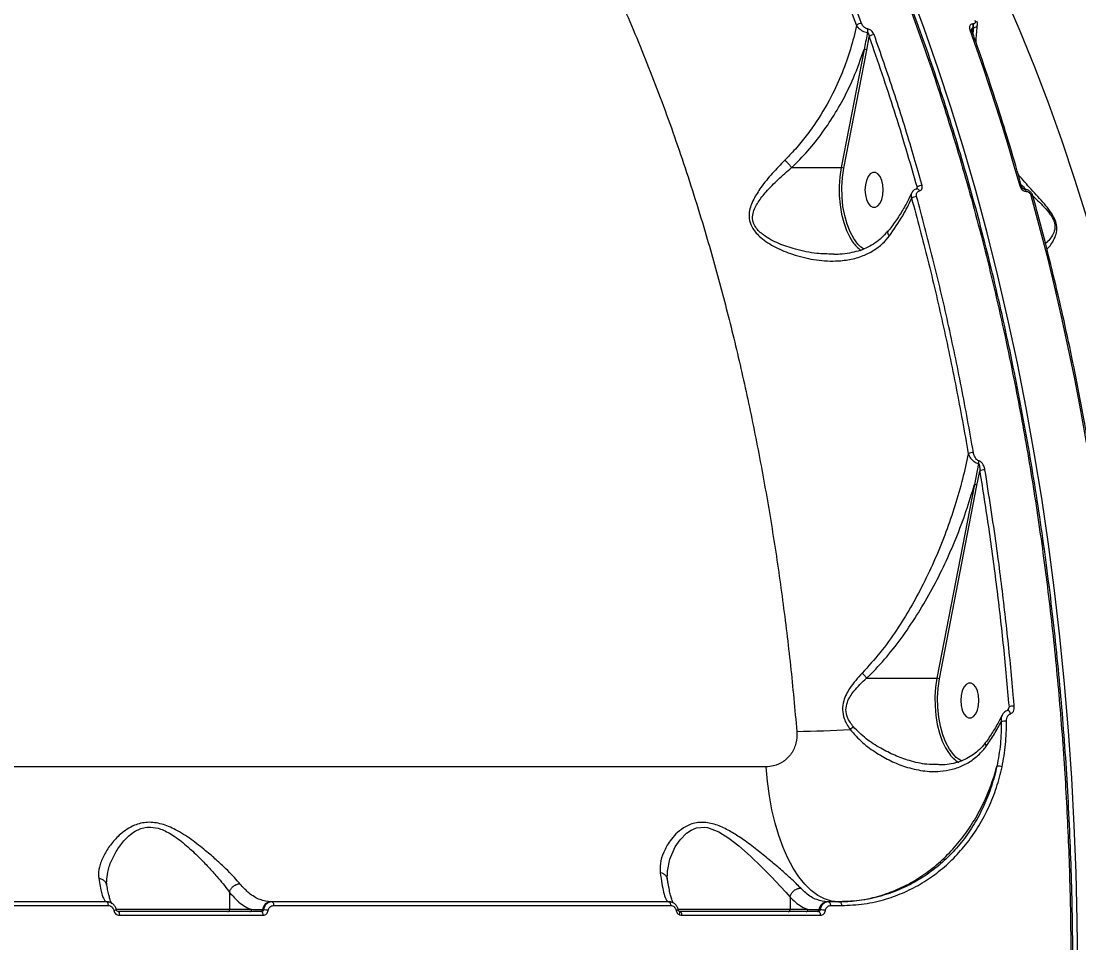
# Model space of a CAD drawing. Header units: millimetres. Extents: x -5238 to 5144, y -3542 to 5092.
# Drawn here: x 892 to 1162.4, y 198.4 to 434.1 of the extents above; entities that cross this region are included whole.
import ezdxf

# ---------------------------------------------------------------- set-up
doc = ezdxf.new("R2010")
doc.units = ezdxf.units.MM
for name, color, linetype in [('DIKOM_ОБЪЕКТ', 7, 'Continuous'), ('DIKOM_РАЗМЕР_ЗОНА', 7, 'Continuous'), ('DIKOM_РАЗМЕР_ОБЪЕКТА', 7, 'Continuous')]:
    doc.layers.add(name, color=color, linetype=linetype)
doc.styles.add('style1', font='arial.ttf', dxfattribs={"width": 0.8})
doc.dimstyles.new('1-50', dxfattribs={"dimtxt": 300, "dimasz": 200, "dimexe": 100, "dimexo": 0, "dimgap": 100, "dimtad": 1, "dimtxsty": 'style1', "dimcen": 200, "dimclrd": 7, "dimclre": 7, "dimclrt": 7, "dimadec": 1, "dimazin": 2, "dimtfac": 1, "dimtmove": 0, "dimatfit": 2, "dimfxl": 0, "dimlwd": 25, "dimlwe": 18, "dimarcsym": 0})

# ---------------------------------------------------------------- blocks, each defined once
blk = doc.blocks.new('*D0')
at = {"layer": 'Defpoints', "color": 0, "transparency": 16777216}
for p in [(2469.51, 3229.24), (-4251.52, -643.28), (-419.57, -643.28)]:
    blk.add_point(p, dxfattribs=at)
at = {"layer": 'DIKOM_РАЗМЕР_ОБЪЕКТА', "color": 7, "lineweight": 18, "transparency": 16777216}
for p, q in [((2469.51, 3229.24), (-4351.52, 3229.24)), ((-419.57, -643.28), (-4351.52, -643.28))]:
    blk.add_line(p, q, dxfattribs=at)
at = {"layer": 'DIKOM_РАЗМЕР_ОБЪЕКТА', "color": 7, "lineweight": 25, "transparency": 16777216}
blk.add_line((-4251.52, 3029.24), (-4251.52, -443.28), dxfattribs=at)
at = {"layer": 'DIKOM_РАЗМЕР_ОБЪЕКТА', "color": 7, "transparency": 16777216}
for points in [[(-4284.86, 3029.24), (-4218.19, 3029.24), (-4251.52, 3229.24)], [(-4284.86, -443.28), (-4218.19, -443.28), (-4251.52, -643.28)]]:
    blk.add_solid(points, dxfattribs=at)
at = {"layer": 'DIKOM_РАЗМЕР_ОБЪЕКТА', "color": 7, "transparency": 16777216, "insert": (-4504.8, 1292.98), "char_height": 300, "attachment_point": 5, "rotation": 90, "style": 'style1'}
blk.add_mtext('3900', dxfattribs=at)
blk = doc.blocks.new('*D1')
at = {"layer": 'Defpoints', "color": 0, "transparency": 16777216}
for p in [(-4787.63, 5091.56), (3144.22, 5091.56), (-2554.16, -2403.28)]:
    blk.add_point(p, dxfattribs=at)
at = {"layer": 'DIKOM_РАЗМЕР_ЗОНА', "color": 7, "lineweight": 18, "transparency": 16777216}
for p, q in [((3144.22, 5091.56), (-4887.63, 5091.56)), ((-2554.16, -2403.28), (-4887.63, -2403.28))]:
    blk.add_line(p, q, dxfattribs=at)
at = {"layer": 'DIKOM_РАЗМЕР_ЗОНА', "color": 7, "lineweight": 25, "transparency": 16777216}
blk.add_line((-4787.63, -2203.28), (-4787.63, 4891.56), dxfattribs=at)
at = {"layer": 'DIKOM_РАЗМЕР_ЗОНА', "color": 7, "transparency": 16777216}
for points in [[(-4820.97, 4891.56), (-4754.3, 4891.56), (-4787.63, 5091.56)], [(-4820.97, -2203.28), (-4754.3, -2203.28), (-4787.63, -2403.28)]]:
    blk.add_solid(points, dxfattribs=at)
at = {"layer": 'DIKOM_РАЗМЕР_ЗОНА', "color": 7, "transparency": 16777216, "insert": (-5040.81, 1344.14), "char_height": 300, "attachment_point": 5, "rotation": 90, "style": 'style1'}
blk.add_mtext('7500', dxfattribs=at)
blk = doc.blocks.new('*D2')
at = {"layer": 'Defpoints', "color": 0, "transparency": 16777216}
for p in [(5144.22, 2720.02), (-4054.16, -903.28), (5144.22, -3441.88)]:
    blk.add_point(p, dxfattribs=at)
at = {"layer": 'DIKOM_РАЗМЕР_ЗОНА', "color": 7, "lineweight": 18, "transparency": 16777216}
for p, q in [((5144.22, 2720.02), (5144.22, -3541.88)), ((-4054.16, -903.28), (-4054.16, -3541.88))]:
    blk.add_line(p, q, dxfattribs=at)
at = {"layer": 'DIKOM_РАЗМЕР_ЗОНА', "color": 7, "lineweight": 25, "transparency": 16777216}
blk.add_line((-3854.16, -3441.88), (4944.22, -3441.88), dxfattribs=at)
at = {"layer": 'DIKOM_РАЗМЕР_ЗОНА', "color": 7, "transparency": 16777216}
for points in [[(-3854.16, -3408.54), (-3854.16, -3475.21), (-4054.16, -3441.88)], [(4944.22, -3408.54), (4944.22, -3475.21), (5144.22, -3441.88)]]:
    blk.add_solid(points, dxfattribs=at)
at = {"layer": 'DIKOM_РАЗМЕР_ЗОНА', "color": 7, "transparency": 16777216, "insert": (545.03, -3188.7), "char_height": 300, "attachment_point": 5, "style": 'style1'}
blk.add_mtext('9200', dxfattribs=at)
blk = doc.blocks.new('*D3')
at = {"layer": 'Defpoints', "color": 0, "transparency": 16777216}
for p in [(3889.93, 2956), (-2405.68, -161.05), (3889.93, -2949.28)]:
    blk.add_point(p, dxfattribs=at)
at = {"layer": 'DIKOM_РАЗМЕР_ОБЪЕКТА', "color": 7, "lineweight": 18, "transparency": 16777216}
for p, q in [((3889.93, 2956), (3889.93, -3049.28)), ((-2405.68, -161.05), (-2405.68, -3049.28))]:
    blk.add_line(p, q, dxfattribs=at)
at = {"layer": 'DIKOM_РАЗМЕР_ОБЪЕКТА', "color": 7, "lineweight": 25, "transparency": 16777216}
blk.add_line((-2205.68, -2949.28), (3689.93, -2949.28), dxfattribs=at)
at = {"layer": 'DIKOM_РАЗМЕР_ОБЪЕКТА', "color": 7, "transparency": 16777216}
for points in [[(-2205.68, -2915.95), (-2205.68, -2982.61), (-2405.68, -2949.28)], [(3689.93, -2915.95), (3689.93, -2982.61), (3889.93, -2949.28)]]:
    blk.add_solid(points, dxfattribs=at)
at = {"layer": 'DIKOM_РАЗМЕР_ОБЪЕКТА', "color": 7, "transparency": 16777216, "insert": (742.13, -2696.01), "char_height": 300, "attachment_point": 5, "style": 'style1'}
blk.add_mtext('6300', dxfattribs=at)

msp = doc.modelspace()

# ---------------------------------------------------------------- linework, layer by layer
at = {"layer": 'DIKOM_ОБЪЕКТ', "color": 7, "linetype": 'Continuous', "lineweight": 15}
for p, q in [((1135.371, 433.355), (1135.282, 433.355)), ((1108.156, 426.698), (1108.795, 430.058)), ((1135.155, 431.349), (1135.349, 432.455)), ((1135.438, 432.455), (1135.32, 430.884)), ((1135.349, 432.455), (1135.438, 432.455)), ((1107.486, 426.874), (1101.643, 396.656)), ((1102.313, 396.483), (1108.156, 426.698)), ((1088.99, 396.656), (1101.643, 396.656)), ((1121.025, 391.622), (1120.803, 391.104)), ((1148.532, 391.078), (1148.504, 391.078)), ((1148.957, 390.554), (1148.985, 390.554)), ((1099.764, 374.525), (1099.49, 374.536)), ((1136.77, 320.992), (1135.681, 315.588)), ((1136.35, 315.412), (1137.05, 319.072)), ((1135.681, 315.588), (1126.114, 266.115)), ((1126.784, 265.939), (1136.35, 315.412)), ((1108.162, 266.115), (1126.114, 266.115)), ((1144.536, 258.823), (1144.083, 257.767)), ((1082.465, 243.45), (603.807, 243.45)), ((1126.662, 243.999), (1126.439, 244.006)), ((913.883, 213.965), (913.902, 214.129)), ((1057.251, 214.732), (1057.161, 215.601)), ((945.291, 211.353), (945.291, 206.948)), ((913.95, 208.948), (807.446, 208.948)), ((956.217, 208.948), (955.938, 208.948)), ((1057.597, 208.948), (956.217, 208.948)), ((1088.576, 210.144), (1088.576, 206.948)), ((1098.435, 208.948), (1098.156, 208.948)), ((1101.267, 208.948), (1098.435, 208.948)), ((807.669, 207.989), (914.261, 207.989)), ((945.291, 206.948), (916.26, 206.948)), ((916.373, 206.865), (916.379, 206.864)), ((953.471, 206.448), (916.834, 206.448)), ((917.147, 205.483), (953.814, 205.483)), ((950.923, 206.948), (945.291, 206.948)), ((953.951, 206.865), (953.703, 206.865)), ((956.563, 207.989), (1058.026, 207.989)), ((1088.576, 206.948), (1059.849, 206.948)), ((1059.998, 206.865), (1060.004, 206.862)), ((1095.849, 206.448), (1060.438, 206.448)), ((1060.87, 205.483), (1096.31, 205.483)), ((1093.147, 206.948), (1088.576, 206.948)), ((1096.249, 206.865), (1095.921, 206.865)), ((1098.898, 207.989), (1101.732, 207.989))]:
    msp.add_line(p, q, dxfattribs=at)
at = {"layer": 'DIKOM_ОБЪЕКТ', "color": 7, "linetype": 'Continuous', "lineweight": 15, "flags": 128}
for points in [[(1164.476, 383.618), (1161.371, 393.588), (1158.11, 403.369), (1154.698, 412.953), (1151.136, 422.331), (1147.429, 431.493), (1143.579, 440.432), (1139.591, 449.138), (1135.468, 457.604), (1131.214, 465.822), (1126.833, 473.784), (1122.329, 481.484), (1117.706, 488.913), (1112.968, 496.064), (1108.12, 502.932), (1103.167, 509.51), (1098.113, 515.791), (1092.962, 521.77), (1088.408, 526.72)], [(1162.089, 191.95), (1161.983, 204.138), (1161.695, 216.314), (1161.225, 228.469), (1160.574, 240.592), (1159.741, 252.673), (1158.729, 264.703), (1157.537, 276.67), (1156.166, 288.565), (1154.619, 300.378), (1152.895, 312.099), (1150.997, 323.717), (1148.927, 335.224), (1146.685, 346.61), (1144.274, 357.864), (1141.695, 368.978), (1138.952, 379.941), (1136.046, 390.746), (1132.98, 401.382), (1129.756, 411.841), (1126.377, 422.114), (1122.846, 432.192), (1119.166, 442.067)], [(1134.548, 431.833), (1136.263, 427.005), (1137.944, 422.13), (1139.589, 417.211), (1141.199, 412.247), (1142.772, 407.24), (1144.31, 402.191), (1145.811, 397.1), (1147.276, 391.97)], [(1101.643, 396.656), (1101.298, 394.32), (1101.133, 391.911), (1101.152, 389.481), (1101.355, 387.083), (1101.737, 384.769), (1102.29, 382.589), (1103.002, 380.59), (1103.857, 378.816), (1104.576, 377.663)], [(1106.601, 376.413), (1105.924, 377.092), (1104.868, 378.5), (1103.937, 380.208), (1103.154, 382.175), (1102.537, 384.355), (1102.101, 386.693), (1101.858, 389.135), (1101.812, 391.62), (1101.965, 394.089), (1102.313, 396.483)], [(1112.363, 390.948), (1112.269, 392.216), (1111.995, 393.381), (1111.563, 394.349), (1111.008, 395.041), (1110.375, 395.402), (1109.715, 395.402), (1109.082, 395.041), (1108.528, 394.349), (1108.096, 393.381), (1107.821, 392.216), (1107.728, 390.948), (1107.821, 389.68), (1108.096, 388.515), (1108.528, 387.547), (1109.082, 386.855), (1109.715, 386.494), (1110.375, 386.494), (1111.008, 386.855), (1111.563, 387.547), (1111.995, 388.515), (1112.269, 389.68), (1112.363, 390.948)], [(1150.135, 389.581), (1152.195, 381.943), (1154.174, 374.223), (1156.071, 366.427), (1157.885, 358.557), (1159.615, 350.616), (1161.261, 342.607), (1162.822, 334.535), (1164.297, 326.403)], [(1150.646, 389.375), (1150.641, 389.389), (1150.598, 389.455), (1150.522, 389.509), (1150.417, 389.548), (1150.287, 389.573), (1150.135, 389.581)], [(1107.395, 375.798), (1107.08, 376.02), (1106.601, 376.413)], [(1126.114, 266.115), (1125.769, 263.779), (1125.604, 261.37), (1125.623, 258.94), (1125.826, 256.542), (1126.208, 254.228), (1126.761, 252.048), (1127.473, 250.049), (1128.328, 248.275), (1129.055, 247.112)], [(1131.072, 245.872), (1130.396, 246.551), (1129.34, 247.958), (1128.409, 249.666), (1127.625, 251.633), (1127.008, 253.812), (1126.573, 256.15), (1126.329, 258.592), (1126.283, 261.077), (1126.436, 263.546), (1126.784, 265.939)], [(1136.834, 260.407), (1136.74, 261.675), (1136.466, 262.84), (1136.034, 263.808), (1135.479, 264.501), (1134.846, 264.862), (1134.186, 264.862), (1133.553, 264.501), (1132.998, 263.808), (1132.567, 262.84), (1132.292, 261.675), (1132.199, 260.407), (1132.292, 259.14), (1132.567, 257.974), (1132.998, 257.007), (1133.553, 256.314), (1134.186, 255.953), (1134.846, 255.953), (1135.479, 256.314), (1136.034, 257.007), (1136.466, 257.974), (1136.74, 259.14), (1136.834, 260.407)], [(1100.926, 208.948), (1099.149, 209.13), (1097.387, 209.676), (1095.658, 210.579), (1093.976, 211.833), (1092.359, 213.425), (1090.819, 215.341), (1089.371, 217.563), (1088.029, 220.071), (1086.804, 222.843), (1085.708, 225.853), (1084.751, 229.073), (1083.942, 232.475), (1083.287, 236.027), (1082.793, 239.696), (1082.465, 243.45)], [(1132.443, 244.922), (1131.551, 245.479), (1131.072, 245.872)], [(1057.224, 215.593), (1057.211, 216.813), (1057.85, 219.854), (1059.214, 222.976), (1060.461, 224.827), (1062.108, 226.497), (1063.265, 227.267), (1064.63, 227.817), (1066.817, 228.002), (1067.458, 227.915), (1070.362, 226.871), (1072.959, 225.252), (1075.459, 223.287), (1078.442, 220.614), (1081.292, 217.856), (1083.827, 215.294), (1086.165, 212.849), (1087.461, 211.437), (1088.576, 210.151), (1088.576, 210.15), (1088.576, 210.15)], [(913.95, 208.948), (914.009, 208.93), (914.066, 208.876), (914.119, 208.788), (914.165, 208.669), (914.204, 208.525), (914.234, 208.359), (914.253, 208.178), (914.261, 207.989)], [(956.217, 208.948), (956.283, 208.93), (956.346, 208.876), (956.405, 208.788), (956.457, 208.669), (956.5, 208.525), (956.533, 208.359), (956.554, 208.178), (956.563, 207.989)], [(1057.597, 208.948), (1057.679, 208.93), (1057.757, 208.876), (1057.83, 208.788), (1057.895, 208.669), (1057.948, 208.525), (1057.989, 208.359), (1058.015, 208.178), (1058.026, 207.989)], [(1098.435, 208.948), (1098.523, 208.93), (1098.608, 208.876), (1098.686, 208.788), (1098.756, 208.669), (1098.813, 208.525), (1098.857, 208.359), (1098.886, 208.178), (1098.898, 207.989)], [(1101.267, 208.948), (1101.355, 208.93), (1101.441, 208.876), (1101.52, 208.788), (1101.59, 208.669), (1101.648, 208.525), (1101.692, 208.359), (1101.72, 208.178), (1101.732, 207.989)], [(916.834, 206.448), (916.894, 206.43), (916.952, 206.375), (917.005, 206.287), (917.052, 206.167), (917.091, 206.022), (917.121, 205.855), (917.14, 205.673), (917.147, 205.483)], [(953.471, 206.448), (953.536, 206.43), (953.599, 206.375), (953.658, 206.287), (953.709, 206.167), (953.752, 206.022), (953.785, 205.855), (953.806, 205.673), (953.814, 205.483)], [(1060.228, 206.508), (1060.281, 206.472), (1060.318, 206.411), (1060.339, 206.326), (1060.342, 206.221), (1060.328, 206.099), (1060.297, 205.962), (1060.249, 205.815), (1060.187, 205.663)], [(1060.438, 206.448), (1060.521, 206.43), (1060.6, 206.375), (1060.674, 206.287), (1060.738, 206.167), (1060.792, 206.022), (1060.833, 205.855), (1060.859, 205.673), (1060.87, 205.483)], [(1095.849, 206.448), (1095.937, 206.43), (1096.022, 206.375), (1096.1, 206.287), (1096.17, 206.167), (1096.227, 206.022), (1096.271, 205.855), (1096.299, 205.673), (1096.31, 205.483)]]:
    msp.add_lwpolyline(points, dxfattribs=at)
at = {"layer": 'DIKOM_ОБЪЕКТ', "color": 7, "linetype": 'Continuous', "lineweight": 15}
for centre, radius, start, end in [((1106.846, 431.777), 1.743, 90.82784, 136.85443), ((1133.569, 432.775), 1.809, 349.81545, 18.69622), ((1133.656, 432.775), 1.81, 349.82732, 18.68435), ((1106.306, 431.761), 2.139, 344.44434, 9.19848), ((1110.08, 428.896), 1.733, 90.47128, 137.88475), ((1134.628, 431.319), 0.52, 32.52465, 98.87049), ((1107.501, 425.564), 1.311, 59.98265, 90.61458), ((1101.657, 395.325), 1.33, 60.45324, 90.61264), ((1122.324, 390.101), 2, 89.96299, 130.48892), ((1120.967, 390.497), 0.691, 15.5979, 87.75699), ((1147.369, 391.468), 0.511, 35.13517, 100.47309), ((1148.367, 390.501), 0.593, 5.12671, 76.92271), ((1148.392, 390.499), 0.596, 5.22794, 76.28588), ((1120.935, 387.169), 2.064, 90.24468, 128.60829), ((1112.185, 382.841), 9.204, 214.23523, 233.57286), ((1135.437, 320.848), 2.952, 89.80475, 116.17497), ((1134.697, 321.689), 2.187, 341.39753, 358.85764), ((1138.363, 316.405), 2.972, 89.5314, 116.22165), ((1135.695, 314.278), 1.311, 59.97772, 90.60746), ((1126.128, 264.805), 1.31, 59.97792, 90.6168), ((1143.947, 256.909), 0.995, 6.2795, 69.58688), ((1145.856, 253.53), 5.455, 89.62887, 104.00043), ((1143.478, 250.496), 4.606, 84.78124, 101.47387), ((1087.702, 498.316), 245.827, 270.60698, 273.77814), ((1132.993, 215.538), 47.45, 126.51603, 127.81536), ((1136.046, 251.745), 8.387, 213.52685, 238.74711), ((1141.717, 240.681), 2.964, 69.21858, 95.05895), ((956.033, 206.605), 2.345, 92.32861, 173.6347), ((1098.252, 206.605), 2.345, 92.3285, 173.63405), ((914.406, 215.383), 8.744, 278.53827, 283.03638), ((944.813, 206.926), 0.478, 272.93668, 2.65718), ((950.445, 206.926), 0.478, 272.93876, 2.6551), ((953.236, 206.917), 0.469, 272.33565, 353.63333), ((953.836, 199.752), 7.113, 79.02777, 89.07276), ((1059.112, 209.503), 2.788, 276.92486, 288.65924), ((1088.098, 206.926), 0.479, 272.94591, 2.6442), ((1092.669, 206.926), 0.478, 272.9313, 2.65882), ((1095.455, 206.917), 0.469, 272.33192, 353.63706), ((1096.347, 200.706), 6.16, 78.21304, 90.91342)]:
    msp.add_arc(centre, radius, start, end, dxfattribs=at)
for points, knots in [([(992.374, 600.199), (993.525, 599.726), (998.587, 597.647), (1007.406, 592.695), (1018.891, 585.271), (1030.237, 576.419), (1041.415, 566.26), (1052.174, 554.984), (1062.488, 542.665), (1072.341, 529.388), (1081.893, 514.935), (1091.096, 499.308), (1099.91, 482.533), (1108.14, 464.979), (1115.773, 446.726), (1122.807, 427.865), (1129.356, 408.088), (1135.377, 387.427), (1140.834, 365.934), (1145.405, 345.005), (1149.184, 324.798), (1152.271, 305.428), (1154.883, 285.723), (1157.005, 265.732), (1158.617, 245.671), (1159.713, 225.64), (1160.276, 207.772), (1160.346, 196.529), (1160.374, 191.95)], [0, 0, 0, 0, 0.0121465, 0.0534323, 0.0946866, 0.1371394, 0.1796263, 0.2220791, 0.2633332, 0.3046195, 0.3458737, 0.3883263, 0.4308134, 0.4732662, 0.5145203, 0.5558063, 0.5970606, 0.6395131, 0.6820003, 0.7244527, 0.7603585, 0.7963063, 0.8322538, 0.8685423, 0.9048306, 0.9401997, 0.9756491, 1, 1, 1, 1]), ([(1160.843, 191.949), (1160.845, 193.548), (1160.853, 199.022), (1160.695, 208.369), (1160.375, 219.962), (1159.883, 231.497), (1159.235, 242.954), (1158.426, 254.331), (1157.458, 265.634), (1156.331, 276.866), (1155.044, 288.033), (1153.598, 299.135), (1151.992, 310.177), (1150.225, 321.161), (1148.296, 332.092), (1146.206, 342.959), (1143.964, 353.727), (1141.577, 364.351), (1139.05, 374.801), (1136.387, 385.074), (1133.586, 395.173), (1130.647, 405.102), (1127.569, 414.866), (1124.351, 424.466), (1120.993, 433.906), (1117.492, 443.188), (1113.849, 452.314), (1110.062, 461.282), (1106.143, 470.071), (1102.106, 478.643), (1097.964, 486.966), (1093.724, 495.032), (1089.384, 502.844), (1084.942, 510.407), (1080.398, 517.723), (1075.749, 524.796), (1070.995, 531.625), (1066.134, 538.214), (1061.164, 544.563), (1056.085, 550.674), (1050.906, 556.535), (1045.646, 562.123), (1040.325, 567.415), (1034.954, 572.4), (1029.531, 577.081), (1024.056, 581.461), (1018.526, 585.54), (1012.94, 589.321), (1007.297, 592.809), (1001.594, 595.985), (996.719, 598.471), (993.73, 599.778), (992.677, 600.239)], [0, 0, 0, 0, 0.0085099, 0.0291338, 0.0497642, 0.0702963, 0.0907336, 0.1110995, 0.1314172, 0.1517099, 0.1720008, 0.1923087, 0.2126533, 0.233058, 0.2535458, 0.2741398, 0.2947801, 0.3153493, 0.3358166, 0.3562055, 0.3765394, 0.3968417, 0.4171353, 0.4374411, 0.4577771, 0.4781661, 0.4986315, 0.5191961, 0.5398441, 0.5604625, 0.5809656, 0.6013833, 0.6217389, 0.6420557, 0.6623568, 0.6826646, 0.7029954, 0.7233719, 0.7438165, 0.7643523, 0.7849909, 0.8056262, 0.8261609, 0.8466008, 0.8669687, 0.8872873, 0.9075794, 0.9278672, 0.9481697, 0.968506, 0.9888984, 1, 1, 1, 1]), ([(894.042, 572.849), (896.557, 572.837), (902.778, 572.807), (912.683, 571.464), (923.714, 568.928), (934.754, 565.149), (945.764, 560.135), (956.706, 553.86), (967.326, 546.475), (977.596, 538.033), (987.495, 528.614), (997.2, 518.052), (1006.666, 506.335), (1015.854, 493.477), (1024.555, 479.772), (1032.751, 465.29), (1040.437, 450.116), (1047.745, 433.99), (1054.633, 416.929), (1061.065, 398.969), (1066.517, 381.721), (1071.101, 365.4), (1074.947, 350.127), (1078.446, 334.497), (1081.583, 318.563), (1084.346, 302.401), (1086.728, 285.997), (1088.762, 269.367), (1089.792, 258.124), (1090.307, 252.503)], [0, 0, 0, 0, 0.0268357, 0.0663909, 0.1059769, 0.1455322, 0.1862428, 0.2269868, 0.2676973, 0.3071216, 0.3465766, 0.386001, 0.4265757, 0.4671837, 0.5077583, 0.5470892, 0.5864504, 0.6257814, 0.6662584, 0.7067684, 0.7472455, 0.7786621, 0.810079, 0.8417464, 0.8734139, 0.9049336, 0.9364535, 0.9682268, 1, 1, 1, 1]), ([(1106.821, 433.52), (1104.582, 439.473), (1100.102, 451.378), (1092.747, 468.384), (1084.972, 484.784), (1079.397, 495.039), (1076.61, 500.167)], [0, 0, 0, 0, 0.2485942, 0.4971902, 0.7485949, 1, 1, 1, 1]), ([(1075.432, 499.467), (1078.182, 494.409), (1083.683, 484.292), (1091.419, 468.005), (1098.793, 450.986), (1103.314, 438.975), (1105.575, 432.969)], [0, 0, 0, 0, 0.2485943, 0.4971901, 0.7485959, 1, 1, 1, 1]), ([(1105.575, 432.969), (1105.093, 430.947), (1104.124, 426.88), (1101.922, 420.778), (1098.899, 414.197), (1095.513, 408.527), (1092.077, 403.875), (1089.578, 400.918), (1087.901, 399.216), (1087.242, 398.547)], [0, 0, 0, 0, 0.1610251, 0.3238572, 0.4936606, 0.7083251, 0.8185391, 0.9287378, 1, 1, 1, 1]), ([(1105.575, 432.969), (1105.658, 432.84), (1105.868, 432.518), (1106.36, 432.049), (1107.002, 431.626), (1107.687, 431.317), (1108.138, 431.231), (1108.366, 431.187)], [0, 0, 0, 0, 0.1576397, 0.3931827, 0.5991465, 0.7967278, 1, 1, 1, 1]), ([(1108.417, 432.103), (1108.28, 432.134), (1108.007, 432.197), (1107.608, 432.442), (1107.243, 432.779), (1106.974, 433.156), (1106.865, 433.415), (1106.821, 433.52)], [0, 0, 0, 0, 0.192065, 0.3836049, 0.590224, 0.8340724, 1, 1, 1, 1]), ([(1135.282, 433.355), (1135.223, 433.352), (1135.019, 433.341), (1134.73, 433.206), (1134.493, 432.893), (1134.392, 432.425), (1134.493, 432.043), (1134.548, 431.833)], [0, 0, 0, 0, 0.079625, 0.2757535, 0.4708159, 0.71053, 1, 1, 1, 1]), ([(1135.838, 434.321), (1135.875, 434.182), (1135.941, 433.936), (1135.873, 433.639), (1135.723, 433.447), (1135.539, 433.363), (1135.41, 433.357), (1135.371, 433.355)], [0, 0, 0, 0, 0.3025862, 0.5347154, 0.7255301, 0.9170963, 1, 1, 1, 1]), ([(1135.438, 432.455), (1135.516, 432.461), (1135.775, 432.479), (1136.127, 432.603), (1136.412, 432.84), (1136.445, 433.053), (1136.46, 433.153)], [0, 0, 0, 0, 0.134669, 0.4434557, 0.7393871, 1, 1, 1, 1]), ([(1136.126, 428.612), (1136.131, 428.872), (1136.159, 430.371), (1136.338, 431.892), (1136.485, 433.15)], [0, 0, 0, 0, 0.1733352, 1, 1, 1, 1]), ([(1136.47, 433.157), (1136.483, 433.309), (1136.511, 433.624), (1136.39, 433.924), (1136.327, 434.079)], [0, 0, 0, 0, 0.4818157, 1, 1, 1, 1]), ([(1108.366, 431.187), (1108.337, 431.039), (1108.052, 429.601), (1107.754, 428.163), (1107.486, 426.874)], [0, 0, 0, 0, 0.1029194, 1, 1, 1, 1]), ([(1108.366, 431.187), (1108.394, 431.174), (1108.442, 431.152), (1108.528, 431.063), (1108.623, 430.904), (1108.716, 430.637), (1108.774, 430.345), (1108.789, 430.142), (1108.795, 430.058)], [0, 0, 0, 0, 0.0789467, 0.1356595, 0.302927, 0.5190397, 0.8023561, 1, 1, 1, 1]), ([(1110.066, 430.629), (1110.021, 430.738), (1109.909, 431.009), (1109.628, 431.402), (1109.248, 431.753), (1108.837, 432.005), (1108.557, 432.07), (1108.417, 432.103)], [0, 0, 0, 0, 0.1655161, 0.4120328, 0.6200632, 0.8097168, 1, 1, 1, 1]), ([(1108.795, 430.058), (1110.963, 423.822), (1115.307, 411.33), (1119.117, 398.197), (1121.025, 391.622)], [0, 0, 0, 0, 0.4992718, 1, 1, 1, 1]), ([(1122.325, 392.101), (1122.16, 392.685), (1121.335, 395.609), (1119, 403.629), (1115.166, 416.006), (1111.767, 425.752), (1110.066, 430.629)], [0, 0, 0, 0, 0.0441429, 0.2207213, 0.610016, 1, 1, 1, 1]), ([(1135.071, 431.597), (1135.063, 431.617), (1135.02, 431.719), (1135.011, 431.851), (1135.015, 431.878), (1135.017, 431.889)], [0, 0, 0, 0, 0.124677, 0.6626565, 1, 1, 1, 1]), ([(1135.023, 431.891), (1135.033, 431.961), (1135.057, 432.115), (1135.129, 432.288), (1135.215, 432.398), (1135.281, 432.447), (1135.329, 432.453), (1135.349, 432.455)], [0, 0, 0, 0, 0.2910985, 0.6340384, 0.7758552, 0.9058467, 1, 1, 1, 1]), ([(1147.786, 391.762), (1147.284, 393.532), (1145.827, 398.667), (1143.308, 407.049), (1140.182, 416.845), (1137.419, 425.013), (1135.679, 429.884), (1135.066, 431.599)], [0, 0, 0, 0, 0.1293232, 0.3750437, 0.6207763, 0.8665137, 1, 1, 1, 1]), ([(1088.99, 396.656), (1089.696, 397.338), (1091.834, 399.409), (1095.122, 403.205), (1098.681, 408.097), (1101.966, 413.56), (1105.058, 419.811), (1106.646, 424.43), (1107.486, 426.874)], [0, 0, 0, 0, 0.0822959, 0.2495065, 0.4172992, 0.5846541, 0.7802066, 1, 1, 1, 1]), ([(1087.242, 398.547), (1086.148, 397.421), (1083.937, 395.148), (1081.246, 391.819), (1079.477, 389.062), (1078.534, 386.927), (1078.06, 385.123), (1078.077, 383.102), (1079.027, 380.804), (1080.794, 378.918), (1082.862, 377.409), (1085.563, 375.873), (1089.466, 374.269), (1094.647, 372.987), (1099.573, 372.617), (1103.828, 373.047), (1107.09, 373.953), (1109.926, 375.367), (1112.198, 377.062), (1113.4, 378.508), (1113.954, 379.174)], [0, 0, 0, 0, 0.0753138, 0.1521191, 0.2131855, 0.2441316, 0.2756854, 0.3129826, 0.3506009, 0.4012235, 0.4378765, 0.4745858, 0.5507913, 0.6403387, 0.7326466, 0.7929995, 0.8549402, 0.9047761, 0.9561045, 1, 1, 1, 1]), ([(1087.242, 398.547), (1087.275, 398.517), (1087.499, 398.308), (1087.935, 397.872), (1088.521, 397.233), (1088.828, 396.85), (1088.982, 396.659)], [0, 0, 0, 0, 0.0545069, 0.3767435, 0.688366, 1, 1, 1, 1]), ([(1099.49, 374.536), (1098.131, 374.55), (1094.936, 374.583), (1090.276, 375.605), (1085.645, 377.107), (1082.547, 378.761), (1080.68, 380.305), (1079.701, 381.431), (1079.222, 382.432), (1078.95, 383.641), (1079.015, 384.9), (1079.593, 386.458), (1080.679, 388.323), (1082.621, 390.73), (1085.511, 393.654), (1087.794, 395.659), (1088.981, 396.658), (1088.982, 396.659)], [0, 0, 0, 0, 0.0980037, 0.2304363, 0.3369398, 0.442753, 0.4767793, 0.5106775, 0.5513573, 0.5592887, 0.6078776, 0.6504683, 0.6932221, 0.7797356, 0.8897949, 0.9998838, 1, 1, 1, 1]), ([(1088.982, 396.659), (1088.983, 396.658), (1088.984, 396.656), (1088.988, 396.656), (1088.99, 396.656), (1088.99, 396.656)], [0, 0, 0, 0, 0.3401863, 0.7913027, 1, 1, 1, 1]), ([(1154.233, 375.771), (1154.344, 375.878), (1154.762, 376.279), (1155.511, 377.315), (1156.307, 378.74), (1156.788, 380.31), (1156.775, 381.975), (1156.208, 383.713), (1155.067, 385.56), (1153.58, 387.406), (1151.349, 389.909), (1149.005, 392.388), (1147.448, 394.224), (1146.898, 394.873)], [0, 0, 0, 0, 0.0374705, 0.140986, 0.2443118, 0.3353914, 0.4002455, 0.466042, 0.5394223, 0.6256219, 0.7141592, 0.8989836, 1, 1, 1, 1]), ([(1121.633, 390.683), (1121.758, 390.724), (1122.025, 390.812), (1122.292, 391.141), (1122.42, 391.589), (1122.357, 391.93), (1122.325, 392.101)], [0, 0, 0, 0, 0.2214118, 0.4744382, 0.7372826, 1, 1, 1, 1]), ([(1147.639, 392.278), (1147.746, 392.17), (1148.155, 391.755), (1148.62, 391.319), (1148.964, 390.996)], [0, 0, 0, 0, 0.2611596, 1, 1, 1, 1]), ([(1119.619, 390.101), (1119.167, 389.163), (1118.247, 387.252), (1116.521, 384.383), (1114.972, 382.059), (1113.92, 380.732), (1113.61, 380.341)], [0, 0, 0, 0, 0.2846529, 0.5801439, 0.8763126, 1, 1, 1, 1]), ([(1119.633, 390.095), (1119.566, 389.909), (1119.425, 389.516), (1119.57, 389.035), (1119.647, 388.782)], [0, 0, 0, 0, 0.4734266, 1, 1, 1, 1]), ([(1121.002, 391.16), (1120.83, 391.123), (1120.397, 391.03), (1119.895, 390.625), (1119.711, 390.233), (1119.638, 390.077)], [0, 0, 0, 0, 0.2855267, 0.7159868, 1, 1, 1, 1]), ([(1120.926, 389.233), (1120.894, 389.408), (1120.831, 389.757), (1120.963, 390.216), (1121.235, 390.553), (1121.507, 390.642), (1121.633, 390.683)], [0, 0, 0, 0, 0.2632575, 0.5266482, 0.7813533, 1, 1, 1, 1]), ([(1121.025, 391.622), (1121.021, 391.528), (1121.015, 391.361), (1120.956, 391.208), (1120.93, 391.14)], [0, 0, 0, 0, 0.5583485, 1, 1, 1, 1]), ([(1147.276, 391.97), (1147.324, 391.835), (1147.427, 391.546), (1147.722, 391.144), (1148.104, 390.816), (1148.533, 390.596), (1148.816, 390.568), (1148.957, 390.554)], [0, 0, 0, 0, 0.1890287, 0.4045283, 0.6068612, 0.8033697, 1, 1, 1, 1]), ([(1148.503, 391.079), (1148.502, 391.078), (1148.496, 391.078), (1148.436, 391.084), (1148.334, 391.119), (1148.201, 391.192), (1148.06, 391.308), (1147.924, 391.466), (1147.826, 391.633), (1147.802, 391.722), (1147.792, 391.759)], [0, 0, 0, 0, 0.0209904, 0.1439834, 0.2597569, 0.3808591, 0.5234368, 0.6829648, 0.8687887, 1, 1, 1, 1]), ([(1150.627, 389.372), (1150.568, 389.555), (1150.429, 389.99), (1149.942, 390.556), (1149.3, 390.949), (1148.801, 391.1), (1148.555, 391.073), (1148.533, 391.07)], [0, 0, 0, 0, 0.2011577, 0.4777527, 0.7367114, 0.9761022, 1, 1, 1, 1]), ([(1148.985, 390.554), (1149.081, 390.544), (1149.273, 390.524), (1149.566, 390.374), (1149.828, 390.15), (1150.032, 389.873), (1150.103, 389.674), (1150.135, 389.581)], [0, 0, 0, 0, 0.1952081, 0.39014, 0.5933066, 0.8111557, 1, 1, 1, 1]), ([(1150.604, 389.431), (1150.908, 389.143), (1151.737, 388.354), (1153.16, 386.956), (1154.653, 385.328), (1155.756, 383.729), (1156.146, 382.658), (1156.312, 381.718), (1156.248, 380.584), (1155.634, 379.232), (1154.776, 378.065), (1154.139, 377.468), (1153.861, 377.207)], [0, 0, 0, 0, 0.072336, 0.1978865, 0.325693, 0.4272654, 0.5016466, 0.516326, 0.6053725, 0.7350982, 0.8839814, 1, 1, 1, 1]), ([(1164.795, 326.253), (1164.455, 328.163), (1163.469, 333.702), (1161.72, 342.79), (1159.498, 353.473), (1157.125, 364.033), (1154.602, 374.462), (1152.421, 382.892), (1151.069, 387.829), (1150.645, 389.375)], [0, 0, 0, 0, 0.0879775, 0.2551305, 0.4222891, 0.5894517, 0.7566165, 0.9237846, 1, 1, 1, 1]), ([(1113.954, 379.174), (1115.152, 380.884), (1117.36, 384.037), (1118.929, 387.293), (1119.647, 388.782)], [0, 0, 0, 0, 0.5425529, 1, 1, 1, 1]), ([(1119.647, 388.782), (1121.052, 383.539), (1123.861, 373.052), (1127.639, 356.859), (1131.118, 340.369), (1133.129, 329.121), (1134.135, 323.497)], [0, 0, 0, 0, 0.2490973, 0.4981948, 0.7490972, 1, 1, 1, 1]), ([(1135.447, 323.8), (1134.446, 329.396), (1132.446, 340.588), (1128.971, 357.079), (1125.18, 373.352), (1122.344, 383.939), (1120.926, 389.233)], [0, 0, 0, 0, 0.2490971, 0.4981932, 0.7490963, 1, 1, 1, 1]), ([(1113.495, 380.447), (1113.354, 380.254), (1112.787, 379.483), (1111.585, 378.338), (1109.897, 377.04), (1108.012, 376.004), (1105.971, 375.26), (1103.707, 374.74), (1101.627, 374.449), (1100.257, 374.443), (1099.752, 374.441)], [0, 0, 0, 0, 0.0455507, 0.1826237, 0.3231761, 0.465106, 0.6059505, 0.7472348, 0.9066686, 1, 1, 1, 1]), ([(1113.954, 379.174), (1113.932, 379.204), (1113.796, 379.394), (1113.604, 379.746), (1113.513, 380.13), (1113.622, 380.267), (1113.666, 380.323)], [0, 0, 0, 0, 0.0590224, 0.3785133, 0.7457804, 1, 1, 1, 1]), ([(1134.135, 323.497), (1133.665, 321.329), (1132.703, 316.884), (1130.778, 310.204), (1128.464, 303.442), (1125.758, 296.736), (1122.728, 290.277), (1119.413, 284.125), (1115.764, 278.272), (1111.71, 272.584), (1108.559, 269.138), (1106.984, 267.416)], [0, 0, 0, 0, 0.1079563, 0.2212637, 0.3345714, 0.4497836, 0.5649864, 0.6720713, 0.7791293, 0.8896206, 1, 1, 1, 1]), ([(1134.135, 323.497), (1134.168, 323.407), (1134.347, 322.929), (1134.812, 322.189), (1135.546, 321.517), (1136.189, 321.136), (1136.572, 321.041), (1136.77, 320.992)], [0, 0, 0, 0, 0.0825336, 0.4350678, 0.677247, 0.8330022, 1, 1, 1, 1]), ([(1136.884, 321.646), (1136.766, 321.686), (1136.531, 321.768), (1136.163, 322.1), (1135.762, 322.689), (1135.54, 323.311), (1135.462, 323.721), (1135.447, 323.8)], [0, 0, 0, 0, 0.1455947, 0.2899668, 0.5320957, 0.9098142, 1, 1, 1, 1]), ([(1136.77, 320.992), (1136.792, 320.974), (1136.834, 320.94), (1136.899, 320.822), (1136.982, 320.565), (1137.055, 320.038), (1137.068, 319.509), (1137.053, 319.146), (1137.05, 319.072)], [0, 0, 0, 0, 0.0461212, 0.090154, 0.2101245, 0.4598211, 0.8891923, 1, 1, 1, 1]), ([(1138.387, 319.377), (1138.371, 319.465), (1138.29, 319.9), (1138.053, 320.56), (1137.631, 321.174), (1137.248, 321.519), (1137.006, 321.604), (1136.884, 321.646)], [0, 0, 0, 0, 0.095098, 0.4719708, 0.7157744, 0.8572423, 1, 1, 1, 1]), ([(1137.05, 319.072), (1137.835, 314.147), (1139.405, 304.296), (1141.402, 289.291), (1143.155, 274.142), (1144.076, 263.93), (1144.536, 258.823)], [0, 0, 0, 0, 0.2493133, 0.4986281, 0.7493145, 1, 1, 1, 1]), ([(1145.892, 258.985), (1145.835, 259.643), (1145.555, 262.932), (1144.767, 271.468), (1143.36, 284.531), (1141.218, 301.426), (1139.4, 312.954), (1138.387, 319.377)], [0, 0, 0, 0, 0.0321668, 0.1608355, 0.418397, 0.6759574, 1, 1, 1, 1]), ([(1108.162, 266.115), (1108.34, 266.287), (1110.134, 268.02), (1113.359, 271.547), (1117.569, 277), (1121.432, 282.806), (1124.987, 288.96), (1128.204, 295.341), (1131.083, 301.957), (1133.627, 308.71), (1134.996, 313.295), (1135.681, 315.588)], [0, 0, 0, 0, 0.012974, 0.1306091, 0.248338, 0.3704478, 0.4925892, 0.6182919, 0.7440046, 0.8720021, 1, 1, 1, 1]), ([(1106.984, 267.416), (1105.875, 266.187), (1104.355, 264.503), (1102.932, 262.021), (1102.196, 260.186), (1101.876, 258.055), (1102.326, 255.464), (1103.324, 253.917), (1103.901, 253.023)], [0, 0, 0, 0, 0.3030727, 0.4152369, 0.5295119, 0.6687542, 0.8085415, 1, 1, 1, 1]), ([(1104.758, 253.673), (1104.177, 254.433), (1103.185, 255.728), (1102.734, 258.023), (1103.117, 259.881), (1103.905, 261.46), (1105.439, 263.618), (1106.987, 265.09), (1108.152, 266.117), (1108.154, 266.118)], [0, 0, 0, 0, 0.188616, 0.3216656, 0.4555461, 0.5691425, 0.6831248, 0.9996812, 1, 1, 1, 1]), ([(1106.984, 267.416), (1107.014, 267.386), (1107.228, 267.17), (1107.66, 266.712), (1107.98, 266.326), (1108.154, 266.118)], [0, 0, 0, 0, 0.0699735, 0.4978412, 1, 1, 1, 1]), ([(1108.154, 266.118), (1108.154, 266.117), (1108.156, 266.116), (1108.159, 266.115), (1108.161, 266.115), (1108.162, 266.115)], [0, 0, 0, 0, 0.3424843, 0.8203405, 1, 1, 1, 1]), ([(1144.223, 257.813), (1144.054, 257.769), (1143.665, 257.67), (1143.176, 257.243), (1142.853, 256.851), (1142.762, 256.589), (1142.75, 256.557)], [0, 0, 0, 0, 0.2568615, 0.5903576, 0.950654, 1, 1, 1, 1]), ([(1143.897, 255.083), (1143.91, 255.332), (1143.936, 255.825), (1144.18, 256.425), (1144.52, 256.855), (1144.801, 256.965), (1144.936, 257.018)], [0, 0, 0, 0, 0.2974754, 0.5890438, 0.8028399, 1, 1, 1, 1]), ([(1144.299, 258.012), (1144.292, 257.992), (1144.269, 257.922), (1144.218, 257.854), (1144.182, 257.823), (1144.188, 257.826), (1144.19, 257.827)], [0, 0, 0, 0, 0.1593859, 0.5514231, 0.8844973, 1, 1, 1, 1]), ([(1144.536, 258.823), (1144.504, 258.656), (1144.45, 258.381), (1144.34, 258.115), (1144.297, 258.012)], [0, 0, 0, 0, 0.6105041, 1, 1, 1, 1]), ([(1144.936, 257.018), (1144.971, 257.028), (1145.123, 257.069), (1145.393, 257.241), (1145.694, 257.645), (1145.901, 258.252), (1145.895, 258.735), (1145.892, 258.985)], [0, 0, 0, 0, 0.0490798, 0.217903, 0.4266678, 0.7022567, 1, 1, 1, 1]), ([(1142.714, 256.575), (1142.556, 256.238), (1141.957, 254.958), (1140.628, 252.745), (1139.397, 250.795), (1138.637, 249.809), (1138.58, 249.735)], [0, 0, 0, 0, 0.1465201, 0.5559861, 0.9665669, 1, 1, 1, 1]), ([(1138.75, 248.78), (1139.456, 249.801), (1140.875, 251.853), (1141.998, 253.955), (1142.561, 255.01)], [0, 0, 0, 0, 0.4978687, 1, 1, 1, 1]), ([(1142.561, 255.01), (1142.536, 253.098), (1142.486, 249.247), (1141.8, 245.514), (1141.455, 243.634)], [0, 0, 0, 0, 0.4964829, 1, 1, 1, 1]), ([(1142.777, 256.548), (1142.688, 256.359), (1142.474, 255.906), (1142.529, 255.34), (1142.561, 255.01)], [0, 0, 0, 0, 0.4163617, 1, 1, 1, 1]), ([(1142.769, 243.452), (1143.116, 245.347), (1143.817, 249.164), (1143.87, 253.101), (1143.897, 255.083)], [0, 0, 0, 0, 0.4964934, 1, 1, 1, 1]), ([(1090.307, 252.503), (1090.296, 251.481), (1090.276, 249.423), (1088.991, 246.694), (1086.961, 244.662), (1084.652, 243.602), (1083.089, 243.494), (1082.465, 243.45)], [0, 0, 0, 0, 0.209909, 0.4228942, 0.6382607, 0.8553552, 1, 1, 1, 1]), ([(1103.901, 253.023), (1104.922, 251.867), (1106.967, 249.551), (1110.616, 246.964), (1114.308, 244.889), (1118.25, 243.307), (1122.491, 242.313), (1126.549, 242.153), (1130.077, 242.74), (1133.07, 243.832), (1135.788, 245.545), (1137.638, 247.309), (1138.53, 248.489), (1138.75, 248.78)], [0, 0, 0, 0, 0.1071384, 0.2145789, 0.3113453, 0.4080908, 0.521752, 0.6352947, 0.7192619, 0.8031771, 0.8878209, 0.9724031, 1, 1, 1, 1]), ([(1126.439, 244.006), (1125.47, 244.006), (1123.032, 244.007), (1119.285, 244.899), (1115.332, 246.314), (1111.615, 248.202), (1107.925, 250.511), (1105.813, 252.62), (1104.758, 253.673)], [0, 0, 0, 0, 0.1257117, 0.316107, 0.479311, 0.6425501, 0.8215658, 1, 1, 1, 1]), ([(1138.57, 249.754), (1138.483, 249.623), (1138.019, 248.926), (1136.983, 247.853), (1135.461, 246.559), (1133.737, 245.513), (1131.84, 244.708), (1129.775, 244.18), (1128.031, 243.924), (1126.963, 243.941), (1126.656, 243.946)], [0, 0, 0, 0, 0.0321429, 0.1721411, 0.3167271, 0.4656247, 0.61755, 0.7736929, 0.9350167, 1, 1, 1, 1]), ([(1138.75, 248.78), (1138.733, 248.808), (1138.666, 248.92), (1138.538, 249.193), (1138.463, 249.52), (1138.576, 249.664), (1138.62, 249.72)], [0, 0, 0, 0, 0.0695844, 0.2768563, 0.714679, 1, 1, 1, 1]), ([(1100.926, 208.948), (1102.51, 209.007), (1105.676, 209.125), (1110.374, 210.067), (1114.969, 211.579), (1119.397, 213.692), (1123.604, 216.366), (1127.523, 219.597), (1131.112, 223.331), (1134.319, 227.52), (1137.088, 232.129), (1139.388, 237.089), (1140.744, 240.993), (1141.341, 243.209), (1141.455, 243.634)], [0, 0, 0, 0, 0.0874428, 0.1748871, 0.263313, 0.3520182, 0.4404465, 0.5297497, 0.6193385, 0.7086415, 0.7985498, 0.8887505, 0.9786592, 1, 1, 1, 1]), ([(1141.455, 243.634), (1141.027, 241.895), (1140.17, 238.411), (1138.196, 233.479), (1135.753, 228.836), (1132.804, 224.574), (1129.423, 220.731), (1125.652, 217.358), (1121.536, 214.517), (1117.141, 212.219), (1112.275, 210.414), (1106.966, 209.191), (1103.167, 209.029), (1101.267, 208.948)], [0, 0, 0, 0, 0.0883731, 0.1770246, 0.2653929, 0.3537674, 0.4424267, 0.5308006, 0.6189455, 0.7073722, 0.7955213, 0.8977596, 1, 1, 1, 1]), ([(1101.732, 207.989), (1103.671, 208.071), (1107.547, 208.237), (1112.964, 209.488), (1117.931, 211.333), (1122.416, 213.683), (1126.618, 216.588), (1130.467, 220.037), (1133.921, 223.966), (1136.934, 228.324), (1139.431, 233.07), (1141.45, 238.113), (1142.33, 241.674), (1142.769, 243.452)], [0, 0, 0, 0, 0.1021837, 0.2043679, 0.2924897, 0.3808915, 0.4690135, 0.5574039, 0.6460764, 0.7344673, 0.8228834, 0.9115803, 1, 1, 1, 1]), ([(947.957, 213.568), (947.85, 213.696), (947.325, 214.326), (946.187, 215.566), (944.275, 217.476), (941.95, 219.645), (939.008, 222.184), (935.578, 224.896), (931.815, 227.31), (928.579, 228.715), (926.152, 229.22), (924.341, 229.304), (922.611, 229.055), (920.823, 228.477), (919.065, 227.528), (917.012, 225.951), (915.013, 223.804), (913.275, 221.128), (912.134, 218.451), (911.742, 216.348), (911.846, 215.225), (911.877, 214.887)], [0, 0, 0, 0, 0.0134555, 0.0663228, 0.1192311, 0.1832735, 0.2473505, 0.3264804, 0.4053652, 0.46786, 0.4990971, 0.5303037, 0.5614429, 0.5926221, 0.6345145, 0.6764895, 0.7480858, 0.8197617, 0.8939596, 0.9680662, 1, 1, 1, 1]), ([(913.902, 214.129), (913.956, 214.917), (914.072, 216.611), (915.021, 219.358), (916.471, 222.187), (918.154, 224.469), (919.929, 226.164), (921.428, 227.174), (922.988, 227.807), (924.797, 228.131), (926.423, 227.932), (928.525, 227.275), (931.065, 225.926), (934.323, 223.355), (937.322, 220.515), (939.915, 217.814), (941.971, 215.525), (943.685, 213.488), (944.71, 212.176), (945.196, 211.493), (945.291, 211.36), (945.291, 211.36)], [0, 0, 0, 0, 0.0700363, 0.1504755, 0.2252669, 0.3016823, 0.3438013, 0.3868476, 0.4166395, 0.447578, 0.4959887, 0.5078993, 0.5704014, 0.6515571, 0.7358751, 0.8038127, 0.872911, 0.9288732, 0.985836, 0.9999661, 1, 1, 1, 1]), ([(1091.314, 212.43), (1090.932, 212.818), (1090.169, 213.595), (1088.446, 215.19), (1086.164, 217.216), (1083.245, 219.695), (1080.079, 222.278), (1076.915, 224.653), (1073.84, 226.691), (1070.785, 228.303), (1068.035, 229.17), (1065.812, 229.302), (1064.179, 229.104), (1062.659, 228.596), (1060.991, 227.69), (1059.343, 226.321), (1057.587, 224.211), (1056.156, 221.626), (1055.306, 218.827), (1055.359, 217.143), (1055.384, 216.376)], [0, 0, 0, 0, 0.0450802, 0.0901824, 0.1588888, 0.2276836, 0.2984037, 0.3691131, 0.4250473, 0.4808189, 0.5408186, 0.5713834, 0.6019541, 0.634466, 0.6670297, 0.7198464, 0.7727701, 0.8528827, 0.9329865, 1, 1, 1, 1]), ([(1055.384, 216.376), (1055.519, 215.41), (1055.791, 213.464), (1056.264, 211.206), (1056.723, 209.792), (1057.154, 209.064), (1057.4, 208.987), (1057.523, 208.948)], [0, 0, 0, 0, 0.2106505, 0.4247514, 0.6762109, 0.8374034, 1, 1, 1, 1]), ([(1057.181, 214.755), (1057.173, 214.848), (1057.145, 215.172), (1056.807, 215.663), (1056.238, 216.119), (1055.714, 216.314), (1055.429, 216.367), (1055.384, 216.376)], [0, 0, 0, 0, 0.1158135, 0.4046411, 0.6934791, 0.950749, 1, 1, 1, 1]), ([(911.877, 214.887), (911.992, 214.198), (912.221, 212.811), (912.584, 211.246), (912.955, 210.071), (913.384, 209.158), (913.695, 209.026), (913.878, 208.948)], [0, 0, 0, 0, 0.1872858, 0.3765491, 0.5570068, 0.7391945, 1, 1, 1, 1]), ([(913.891, 213.204), (913.883, 213.294), (913.853, 213.622), (913.514, 214.123), (912.923, 214.612), (912.366, 214.81), (912.011, 214.872), (911.924, 214.882), (911.877, 214.887)], [0, 0, 0, 0, 0.1019121, 0.3726226, 0.6433476, 0.9140869, 0.9544568, 1, 1, 1, 1]), ([(913.967, 213.252), (913.917, 213.477), (913.858, 213.737), (913.893, 214.082), (913.898, 214.13)], [0, 0, 0, 0, 0.8614365, 1, 1, 1, 1]), ([(1058.698, 208.667), (1058.657, 208.75), (1058.555, 208.959), (1058.319, 209.611), (1058.03, 210.606), (1057.717, 211.956), (1057.443, 213.342), (1057.281, 214.381), (1057.222, 214.761)], [0, 0, 0, 0, 0.1131395, 0.2857703, 0.4745989, 0.6744688, 0.8808397, 1, 1, 1, 1]), ([(915.222, 208.435), (915.211, 208.452), (915.186, 208.488), (915.014, 208.837), (914.786, 209.459), (914.509, 210.417), (914.216, 211.649), (914.022, 212.698), (913.928, 213.209)], [0, 0, 0, 0, 0.1199581, 0.2662772, 0.433219, 0.617395, 0.8136025, 1, 1, 1, 1]), ([(945.291, 211.36), (945.372, 211.609), (945.534, 212.106), (946.073, 212.768), (946.76, 213.271), (947.379, 213.497), (947.777, 213.558), (947.914, 213.566), (947.957, 213.568)], [0, 0, 0, 0, 0.2204994, 0.440988, 0.6614682, 0.8819463, 0.9635698, 1, 1, 1, 1]), ([(945.291, 211.36), (945.291, 211.358), (945.291, 211.356), (945.291, 211.354), (945.291, 211.353)], [0, 0, 0, 0, 0.6881861, 1, 1, 1, 1]), ([(945.291, 211.353), (946.086, 210.461), (947.38, 209.009), (949.288, 207.658), (950.376, 207.185), (950.923, 206.948)], [0, 0, 0, 0, 0.4427016, 0.7201754, 1, 1, 1, 1]), ([(955.938, 208.948), (954.988, 209.055), (953.059, 209.272), (950.491, 210.887), (948.813, 212.53), (948.069, 213.432), (947.957, 213.568)], [0, 0, 0, 0, 0.3435021, 0.6969434, 0.9545291, 1, 1, 1, 1]), ([(1088.576, 210.15), (1088.65, 210.407), (1088.798, 210.92), (1089.319, 211.603), (1089.992, 212.122), (1090.65, 212.372), (1091.093, 212.43), (1091.273, 212.43), (1091.314, 212.43)], [0, 0, 0, 0, 0.2123468, 0.4246889, 0.6370304, 0.8493695, 0.9654985, 1, 1, 1, 1]), ([(1098.156, 208.948), (1097.227, 209.057), (1095.34, 209.279), (1093.05, 210.708), (1091.74, 212.007), (1091.314, 212.43)], [0, 0, 0, 0, 0.3958742, 0.8032262, 1, 1, 1, 1]), ([(916.373, 206.865), (916.367, 206.898), (916.311, 207.205), (916.089, 207.772), (915.533, 208.42), (914.789, 208.863), (914.229, 208.92), (913.95, 208.948)], [0, 0, 0, 0, 0.0286318, 0.2670833, 0.5101414, 0.7556516, 1, 1, 1, 1]), ([(956.217, 208.948), (956.171, 208.947), (955.867, 208.941), (955.308, 208.799), (954.648, 208.344), (954.148, 207.679), (954.017, 207.136), (953.951, 206.865)], [0, 0, 0, 0, 0.0422521, 0.2819823, 0.5212589, 0.760622, 1, 1, 1, 1]), ([(1059.998, 206.865), (1059.924, 207.143), (1059.772, 207.706), (1059.203, 208.388), (1058.454, 208.858), (1057.881, 208.918), (1057.597, 208.948)], [0, 0, 0, 0, 0.2425081, 0.4917108, 0.7472641, 1, 1, 1, 1]), ([(1088.576, 210.15), (1088.576, 210.149), (1088.576, 210.147), (1088.576, 210.145), (1088.576, 210.144)], [0, 0, 0, 0, 0.8057343, 1, 1, 1, 1]), ([(1088.576, 210.144), (1089.031, 209.695), (1089.991, 208.745), (1091.521, 207.654), (1092.603, 207.184), (1093.147, 206.948)], [0, 0, 0, 0, 0.3093541, 0.6532156, 1, 1, 1, 1]), ([(1098.435, 208.948), (1098.396, 208.947), (1098.106, 208.942), (1097.568, 208.804), (1096.927, 208.35), (1096.44, 207.683), (1096.313, 207.138), (1096.249, 206.865)], [0, 0, 0, 0, 0.0372386, 0.2781121, 0.5188669, 0.759388, 1, 1, 1, 1]), ([(914.261, 207.989), (914.427, 207.972), (914.759, 207.938), (915.202, 207.672), (915.534, 207.282), (915.667, 206.94), (915.701, 206.755), (915.704, 206.736)], [0, 0, 0, 0, 0.2458029, 0.4918036, 0.7342925, 0.9715187, 1, 1, 1, 1]), ([(915.704, 206.736), (915.708, 206.716), (915.741, 206.532), (915.874, 206.19), (916.206, 205.8), (916.649, 205.534), (916.981, 205.5), (917.147, 205.483)], [0, 0, 0, 0, 0.0278399, 0.265, 0.5077073, 0.7539819, 1, 1, 1, 1]), ([(916.831, 206.45), (916.823, 206.45), (916.754, 206.445), (916.633, 206.486), (916.496, 206.598), (916.41, 206.73), (916.389, 206.824), (916.38, 206.866)], [0, 0, 0, 0, 0.0434934, 0.3877235, 0.6434743, 0.8435722, 1, 1, 1, 1]), ([(953.703, 206.865), (953.562, 206.865), (952.858, 206.867), (951.918, 206.893), (951.138, 206.936), (950.923, 206.948)], [0, 0, 0, 0, 0.1533165, 0.7665617, 1, 1, 1, 1]), ([(953.951, 206.865), (953.939, 206.81), (953.914, 206.702), (953.809, 206.568), (953.668, 206.478), (953.547, 206.45), (953.481, 206.448), (953.471, 206.448)], [0, 0, 0, 0, 0.2369124, 0.4742314, 0.7136959, 0.9565586, 1, 1, 1, 1]), ([(953.814, 205.483), (953.842, 205.483), (954.028, 205.487), (954.369, 205.573), (954.77, 205.846), (955.072, 206.246), (955.151, 206.572), (955.19, 206.736)], [0, 0, 0, 0, 0.0425957, 0.2824461, 0.521613, 0.7607588, 1, 1, 1, 1]), ([(955.19, 206.736), (955.229, 206.899), (955.307, 207.226), (955.609, 207.625), (956.009, 207.899), (956.35, 207.984), (956.535, 207.988), (956.563, 207.989)], [0, 0, 0, 0, 0.2393989, 0.4786945, 0.7179173, 0.9577302, 1, 1, 1, 1]), ([(1058.026, 207.989), (1058.194, 207.971), (1058.531, 207.935), (1058.974, 207.654), (1059.313, 207.244), (1059.404, 206.903), (1059.449, 206.736)], [0, 0, 0, 0, 0.2566073, 0.5136421, 0.7612058, 1, 1, 1, 1]), ([(1059.449, 206.736), (1059.49, 206.579), (1059.572, 206.264), (1059.847, 205.893), (1060.08, 205.735), (1060.187, 205.663)], [0, 0, 0, 0, 0.3509481, 0.7014156, 1, 1, 1, 1]), ([(1060.247, 206.502), (1060.236, 206.508), (1060.186, 206.532), (1060.106, 206.611), (1060.032, 206.742), (1060.004, 206.847), (1059.999, 206.903), (1059.998, 206.915)], [0, 0, 0, 0, 0.1039781, 0.4755244, 0.7277191, 0.9389095, 1, 1, 1, 1]), ([(1060.187, 205.663), (1060.249, 205.631), (1060.464, 205.52), (1060.701, 205.498), (1060.87, 205.483)], [0, 0, 0, 0, 0.2879763, 1, 1, 1, 1]), ([(1060.438, 206.448), (1060.387, 206.453), (1060.316, 206.46), (1060.247, 206.497), (1060.228, 206.508)], [0, 0, 0, 0, 0.720653, 1, 1, 1, 1]), ([(1095.921, 206.865), (1095.78, 206.865), (1095.076, 206.867), (1094.139, 206.893), (1093.36, 206.936), (1093.147, 206.948)], [0, 0, 0, 0, 0.153661, 0.7682964, 1, 1, 1, 1]), ([(1096.249, 206.865), (1096.239, 206.81), (1096.219, 206.701), (1096.131, 206.568), (1096.013, 206.477), (1095.912, 206.449), (1095.856, 206.448), (1095.849, 206.448)], [0, 0, 0, 0, 0.2402533, 0.4811201, 0.7223362, 0.9629382, 1, 1, 1, 1]), ([(1096.31, 205.483), (1096.333, 205.483), (1096.506, 205.486), (1096.826, 205.569), (1097.207, 205.842), (1097.494, 206.243), (1097.568, 206.572), (1097.605, 206.736)], [0, 0, 0, 0, 0.0372332, 0.2778899, 0.5186026, 0.7592456, 1, 1, 1, 1]), ([(1097.605, 206.736), (1097.642, 206.9), (1097.716, 207.228), (1098.003, 207.629), (1098.382, 207.902), (1098.702, 207.985), (1098.875, 207.988), (1098.898, 207.989)], [0, 0, 0, 0, 0.2407548, 0.4813489, 0.7220764, 0.9628227, 1, 1, 1, 1])]:
    msp.add_open_spline(points, degree=3, knots=knots, dxfattribs=at)

# ---------------------------------------------------------------- dimensions: what is measured, and where the dimension line sits
at = {"layer": 'DIKOM_РАЗМЕР_ЗОНА'}
dim = msp.add_linear_dim(base=(-4787.635, 5091.556), p1=(-2554.164, -2403.276), p2=(3144.22, 5091.556), angle=90, text='7500', dimstyle='1-50', dxfattribs=at)
dim.commit()
dim.dimension.update_dxf_attribs({"geometry": '*D1', "text_midpoint": (-4787.635, 1344.14), "dimtype": 160})
dim = msp.add_linear_dim(base=(5144.22, -3441.876), p1=(-4054.164, -903.276), p2=(5144.22, 2720.022), text='9200', dimstyle='1-50', dxfattribs=at)
dim.commit()
dim.dimension.update_dxf_attribs({"geometry": '*D2', "text_midpoint": (545.028, -3441.876), "dimtype": 160})
at = {"layer": 'DIKOM_РАЗМЕР_ОБЪЕКТА'}
dim = msp.add_linear_dim(base=(-4251.523, -643.276), p1=(2469.506, 3229.243), p2=(-419.568, -643.276), angle=90, text='3900', dimstyle='1-50', dxfattribs=at)
dim.commit()
dim.dimension.update_dxf_attribs({"geometry": '*D0', "text_midpoint": (-4251.523, 1292.984), "dimtype": 160})
dim = msp.add_linear_dim(base=(3889.931, -2949.281), p1=(-2405.679, -161.052), p2=(3889.931, 2956.002), text='6300', dimstyle='1-50', dxfattribs=at)
dim.commit()
dim.dimension.update_dxf_attribs({"geometry": '*D3', "text_midpoint": (742.126, -2949.281), "dimtype": 160})

doc.saveas('drawing.dxf')
